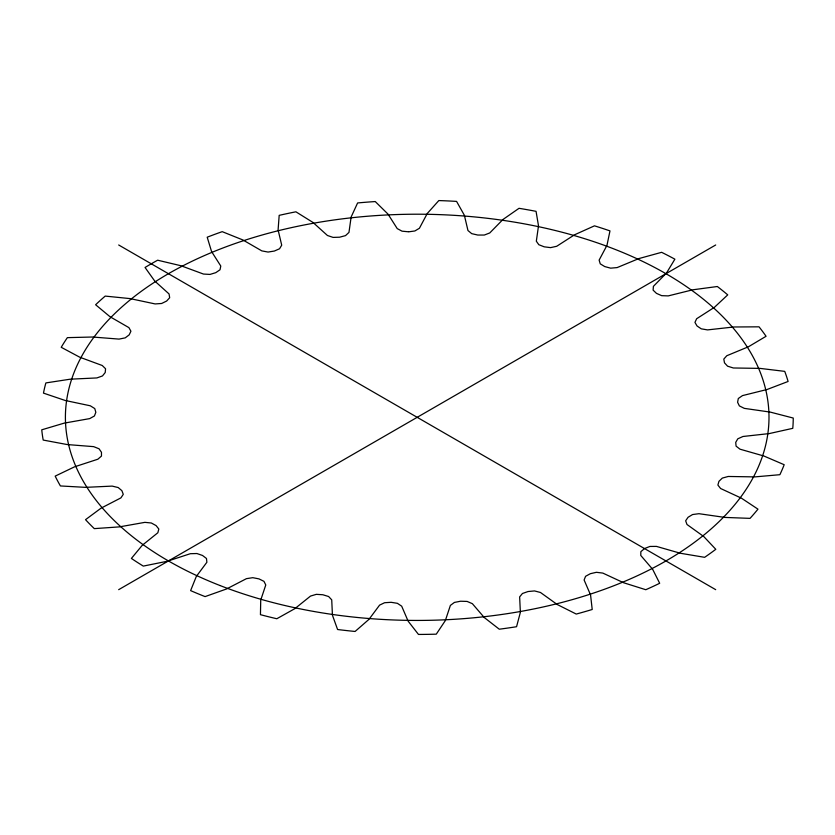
<?xml version="1.0" encoding="UTF-8"?>
<svg xmlns="http://www.w3.org/2000/svg" width="835" height="835" viewBox="0 0 835 835"><rect width="100%" height="100%" fill="white"/><g stroke="black" fill="none" stroke-linecap="round" stroke-linejoin="round"><path stroke-width="1.25" d="M118.674 589.667L715.699 244.979M408.993 231.775L414.87 230.971L419.42 228.258L427.259 213.51L438.824 200.567A376.063 217.121 0 0 1 456.578 201.402L464.364 215.253L467.965 230.533L471.702 233.643L477.766 235.042L484.31 235.042L489.759 232.955L502.91 219.532L519.026 208.312A376.063 217.121 0 0 1 536.06 211.338L538.502 225.836L536.331 241.211L538.815 244.707L544.222 246.826L550.609 247.63L556.715 246.273L574.553 234.792L594.468 225.836A376.063 217.121 0 0 1 609.978 230.898L606.962 245.375L599.123 260.113L600.25 263.839L604.738 266.574L610.667 268.16L617.138 267.586L638.838 258.589L661.623 252.316A376.063 217.121 0 0 1 674.878 259.184L666.549 272.941L653.398 286.363L653.116 290.142L656.477 293.377L661.685 295.663L668.219 295.903L692.758 289.808L717.338 286.509A376.063 217.121 0 0 1 727.734 294.87L714.478 307.27L696.64 318.74L694.95 322.393L697.037 325.974L701.275 328.844L707.558 329.898L733.788 326.986L759.025 326.829A376.063 217.121 0 0 1 766.071 336.275L748.504 346.734L726.805 355.731L723.799 359.092L724.498 362.839L727.567 366.179L733.328 367.984L760.027 368.392L784.733 371.366A376.063 217.121 0 0 1 788.094 381.47L767.041 389.507L742.503 395.602L738.317 398.504L737.597 402.261L739.361 405.893L744.309 408.367L770.225 412.093L793.25 418.053A376.063 217.121 0 0 1 792.77 428.334L769.223 433.584L742.983 436.486L737.816 438.803L735.718 442.373L736.084 446.14L739.987 449.178L763.921 456.025L784.18 464.719A376.063 217.121 0 0 1 779.88 474.697L754.934 476.889L728.235 476.472L722.317 478.09L718.945 481.325L717.891 485.052L720.584 488.496L741.407 498.161L757.961 509.152A376.063 217.121 0 0 1 750.039 518.368L724.853 517.418L698.937 513.692L692.559 514.548L688.061 517.283L685.65 520.789L686.986 524.484L703.728 536.508L715.793 549.305A376.063 217.121 0 0 1 704.636 557.321L680.389 553.261L656.467 546.403L649.922 546.445L644.505 548.564L640.842 551.684L640.779 555.463L652.646 569.282L659.671 583.279A376.063 217.121 0 0 1 645.789 589.719L623.62 582.747L602.807 573.081L596.399 572.309L590.324 573.708L585.585 576.307L584.114 579.991L590.564 594.948L592.213 609.487A376.063 217.121 0 0 1 576.254 614.059L557.206 604.498L540.475 592.485L534.504 590.929L528.044 591.535L522.449 593.487L519.641 596.9L520.372 612.316L516.562 626.72A376.063 217.121 0 0 1 499.278 629.204L484.237 617.503L472.37 603.684L467.12 601.43L460.586 601.221L454.397 602.432L450.378 605.417L445.347 620.562L436.277 634.162A376.063 217.121 0 0 1 418.471 634.433L408.127 621.146L401.687 606.179L397.397 603.319L391.104 602.306L384.601 602.724L379.57 605.135L369.018 619.309L355.094 631.458A376.063 217.121 0 0 1 337.59 629.517L332.445 615.259L331.725 599.843L328.604 596.514L322.832 594.75L316.329 594.343L310.516 596.075L294.932 608.6L276.813 618.745A376.063 217.121 0 0 1 260.447 614.675L260.729 600.115L265.77 584.97L263.954 581.337L258.975 578.885L252.775 577.684L246.45 578.655L226.567 588.957L205.097 596.607A376.063 217.121 0 0 1 190.62 590.616L196.329 576.421L206.882 562.258L206.464 558.479L202.519 555.473L196.914 553.532L190.37 553.699L167.115 561.287L143.296 566.099A376.063 217.121 0 0 1 131.398 558.438L142.253 545.286L157.836 532.761L158.827 529.025L156.093 525.601L151.344 523.002L144.893 522.355L119.363 526.885L94.303 528.628A376.063 217.121 0 0 1 85.535 519.673L101.035 508.171L120.918 497.879L123.277 494.351L121.879 490.667L118.205 487.546L112.151 486.106L85.525 487.358L60.412 485.949A376.063 217.121 0 0 1 55.183 476.117L74.597 466.807L97.852 459.219L101.473 456.067L101.473 452.299L99.052 448.792L93.666 446.642L67.207 444.554L43.201 440.066A376.063 217.121 0 0 1 41.75 429.816L64.18 423.136L89.71 418.606L94.418 415.976L95.837 412.292L94.772 408.576L90.316 405.8L65.245 400.487L43.472 393.118A376.063 217.121 0 0 1 45.873 382.921L70.265 379.184L96.891 377.931L102.465 375.948L105.22 372.525L105.565 368.757L102.246 365.5L79.743 357.203L61.226 347.297A376.063 217.121 0 0 1 67.364 337.643L92.581 337.016L119.05 339.104L125.229 337.862L129.195 334.856L130.928 331.224L128.903 327.623L110.011 316.726L95.618 304.754A376.063 217.121 0 0 1 105.21 296.091L130.072 298.606L155.143 303.93L161.646 303.481L166.635 301.038L169.682 297.709L169.046 293.941L154.652 280.946L145.05 267.471A376.063 217.121 0 0 1 157.648 260.207L180.986 265.749L203.489 274.057L210.002 274.423L215.785 272.659L220.012 269.778L220.784 266.031L211.568 251.554L207.205 237.203A376.063 217.121 0 0 1 222.214 231.66L242.943 239.979L261.825 250.886L268.056 252.055L274.36 251.043L279.558 248.757L281.708 245.187L278.097 229.907L279.182 215.357A376.063 217.121 0 0 1 295.903 211.808L313.052 222.496L327.435 235.491L333.082 237.401L339.605 237.203L345.533 235.616L348.967 232.401L351.128 217.027L357.61 202.947A376.063 217.121 0 0 1 375.259 201.559L388.024 214.125L397.23 228.602L402.032 231.17L408.482 231.786M118.674 244.979L715.699 589.667M220.002 585.523A351.796 203.114 0 0 0 768.096 431.81A351.796 203.114 0 0 0 263.474 234.625A351.796 203.114 0 0 0 220.002 585.523"/></g></svg>
